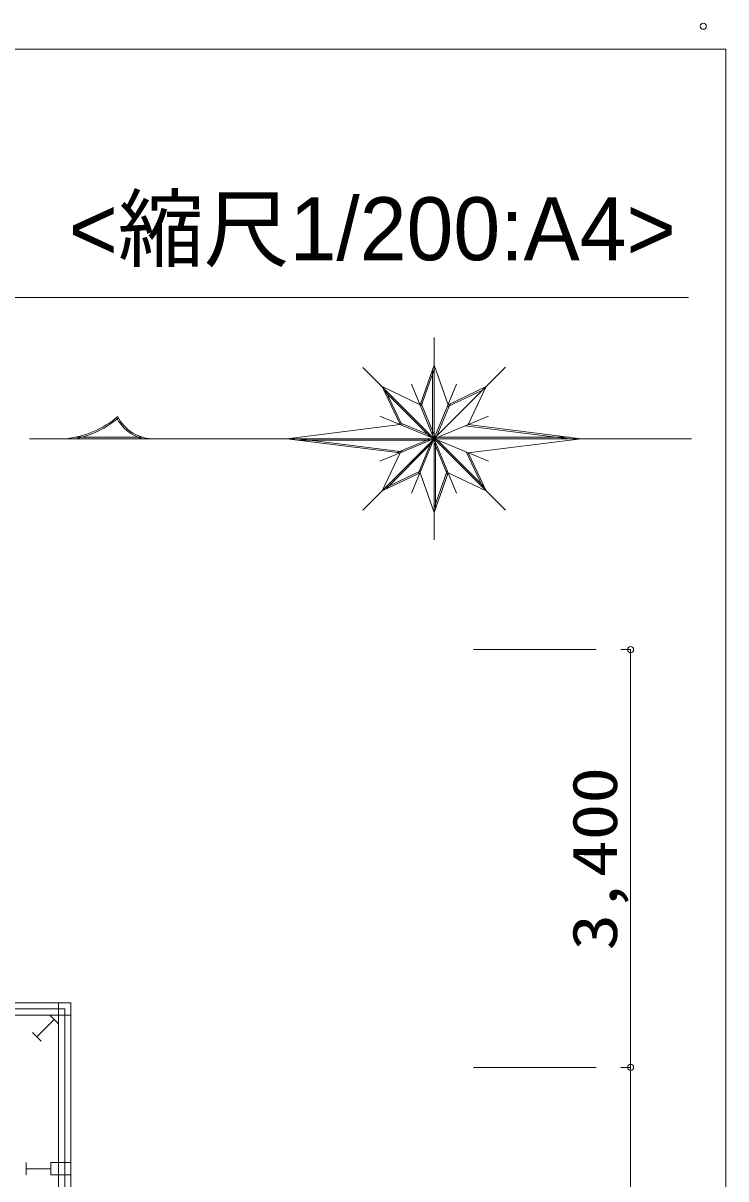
# Model space of a CAD drawing. Units: millimetres, scale not verified. Extents: x -28517 to 27483, y -20527 to 18885.
# Drawn here: x 21752 to 27483, y 9466 to 18885 of the extents above; entities that cross this region are included whole.
import ezdxf
from ezdxf.enums import TextEntityAlignment as Align

# ---------------------------------------------------------------- set-up
doc = ezdxf.new("R2010")
doc.units = ezdxf.units.MM
doc.header["$LTSCALE"] = 200
doc.linetypes.add('CHAIN1', pattern=[8, 5, -1, 1, -1])
for name, color, linetype, lineweight in [('0-0', 7, 'Continuous', 9), ('0-2', 7, 'Continuous', 9), ('0-4', 4, 'CHAIN1', 9), ('0-B', 4, 'Continuous', 9), ('F-F', 7, 'Continuous', 9)]:
    doc.layers.add(name, color=color, linetype=linetype, lineweight=lineweight)
doc.styles.add('HG創英角ｺﾞｼｯｸUB', font='')
doc.styles.add('ＭＳ ゴシック', font='')
doc.styles.get('HG創英角ｺﾞｼｯｸUB').set_extended_font_data('HG創英角ｺﾞｼｯｸUB')
doc.styles.get('ＭＳ ゴシック').set_extended_font_data('MS Gothic')

msp = doc.modelspace()

# ---------------------------------------------------------------- linework, layer by layer
at = {"layer": '0-0'}
for p, q in [((21865.1, 10623.3), (22006.7, 10764.9)), ((22042.1, 10729.5), (21971.3, 10800.3)), ((21829.7, 10658.7), (21900.5, 10587.9)), ((21776.8, 9598.5), (21776.8, 9498.4)), ((21776.8, 9548.5), (21977, 9548.5)), ((21977, 9498.4), (21977, 9598.5))]:
    msp.add_line(p, q, dxfattribs=at)
msp.add_lwpolyline([(21977, 9498.4), (22042.1, 9498.4), (22042.1, 9598.5), (21977, 9598.5)], close=True, dxfattribs=at)
at = {"layer": '0-2'}
for p, q in [((21661.6, 10900.4), (22142.2, 10900.4)), ((21661.6, 10850.4), (22092.2, 10850.4)), ((22042.1, 10800.3), (22042.1, 10900.4)), ((22092.2, 10850.4), (22092.2, 7836.1)), ((22142.2, 7735.9), (22142.2, 10900.4)), ((21661.6, 10800.3), (22042.1, 10800.3)), ((22042.1, 7735.9), (22042.1, 10800.3)), ((22042.1, 10800.3), (22142.2, 10800.3)), ((22042.1, 9598.5), (22142.2, 9598.5)), ((22042.1, 9498.4), (22142.2, 9498.4))]:
    msp.add_line(p, q, dxfattribs=at)
at = {"layer": '0-4'}
for p, q in [((25425.8, 13778.9), (26705.7, 13778.9)), ((25425.8, 10374.8), (26705.7, 10374.8))]:
    msp.add_line(p, q, dxfattribs=at)
at = {"layer": '0-B'}
for p, q in [((26705.7, 13778.9), (26705.7, 10374.8)), ((26705.7, 10374.8), (26705.7, 3967.2))]:
    msp.add_line(p, q, dxfattribs=at)
for centre in [(27298.3, 18859.7), (26705.7, 13778.9), (26705.7, 10374.8)]:
    msp.add_circle(centre, 25, dxfattribs=at)
at = {"layer": 'F-F'}
for p, q in [((27482.9, -20526.7), (27482.9, 18673.3)), ((4085.7, 16649.7), (27179.2, 16649.7)), ((25103.4, 14673.8), (25103.4, 16321.7)), ((24521.7, 14916), (25687, 16081.3)), ((25687, 14914.2), (24521.7, 16079.5)), ((25103.4, 16097.7), (24988.6, 15774.9)), ((25103.4, 16061.9), (24998.3, 15766.4)), ((25091.4, 15526.7), (25091.4, 16049.8)), ((24988.6, 15774.9), (24679.2, 15922)), ((24679.2, 15922), (24826.3, 15612.5)), ((25287.1, 15054.3), (24919.7, 15941.2)), ((25287.1, 15941.2), (24919.7, 15054.3)), ((25527.7, 15922), (25380.6, 15612.6)), ((25074.5, 15509.7), (24694.5, 15889.7)), ((24704.5, 15896.7), (24842.8, 15605.7)), ((25211.4, 15758.4), (25502.4, 15896.7)), ((25102.8, 15530.6), (24997, 15786)), ((25125.6, 15519.9), (25234.4, 15782.6)), ((24660, 15681.4), (25546.9, 15314.1)), ((24660, 15314.1), (25546.9, 15681.4)), ((24826.3, 15612.5), (23903.4, 15497.7)), ((25081.2, 15519.9), (24818.6, 15628.7)), ((25358.1, 15603.2), (26206.2, 15497.8)), ((25380.6, 15612.6), (26303.4, 15497.8)), ((21803.4, 15497.7), (27203.4, 15497.8)), ((22178.7, 15509.7), (22727.7, 15509.7)), ((24826.3, 15382.9), (23903.4, 15497.7)), ((23999.9, 15485.7), (25074.5, 15485.8)), ((24848.7, 15392.2), (24000.6, 15497.7)), ((25091.4, 15468.8), (24711.5, 15088.9)), ((25072.1, 15497.7), (24802.2, 15385.9)), ((25081.3, 15475.6), (24972.4, 15212.9)), ((25103.4, 15466.4), (25212.2, 15203.7)), ((25115.4, 15468.8), (25115.4, 14931.5)), ((25132.4, 15509.7), (26207, 15509.8)), ((25132.4, 15485.8), (25513.1, 15105)), ((25380.6, 15382.9), (26303.4, 15497.8)), ((26293.2, 15497.7), (26294.3, 15498.9)), ((24679.2, 15073.5), (24826.3, 15382.9)), ((25502.4, 15098.8), (25364, 15389.8)), ((25527.7, 15073.5), (25380.6, 15382.9)), ((24988.6, 15220.6), (24679.2, 15073.5)), ((24995.5, 15237.1), (24704.5, 15098.8)), ((25103.4, 14897.8), (24988.6, 15220.6)), ((25103.4, 14933.6), (25211.4, 15237.1)), ((25103.4, 14897.8), (25218.2, 15220.6)), ((25218.2, 15220.6), (25527.7, 15073.5)), ((25486.2, 15132), (25486.5, 15132.3))]:
    msp.add_line(p, q, dxfattribs=at)
for points in [[(27482.9, 18673.3), (-28517.1, 18673.3), (-28517.1, -20526.7)], [(25103.4, 16097.7), (25218.2, 15774.9), (25527.7, 15922)]]:
    msp.add_lwpolyline(points, dxfattribs=at)
for centre, radius, start, end in [((22017.5, 16278.3), 785.2, 276.28344, 310.11395), ((22017.5, 16278.3), 797.2, 281.75417, 310.11395), ((22815.9, 15825.1), 339.5, 206.74773, 254.66453), ((22815.9, 15825.1), 327.5, 206.74773, 271.3252)]:
    msp.add_arc(centre, radius, start, end, dxfattribs=at)

# ---------------------------------------------------------------- texts
at = {"layer": '0-B', "style": 'ＭＳ ゴシック', "width": 1.2}
msp.add_text('3,400', height=366.6, rotation=90, dxfattribs=at).set_placement((26705.7, 11326.8), align=Align.BOTTOM_LEFT)
at = {"layer": 'F-F', "style": 'HG創英角ｺﾞｼｯｸUB'}
msp.add_text('<縮尺1/200:A4>', height=513.2, dxfattribs=at).set_placement((22124.3, 16798.3), align=Align.BOTTOM_LEFT)

doc.saveas('drawing.dxf')
